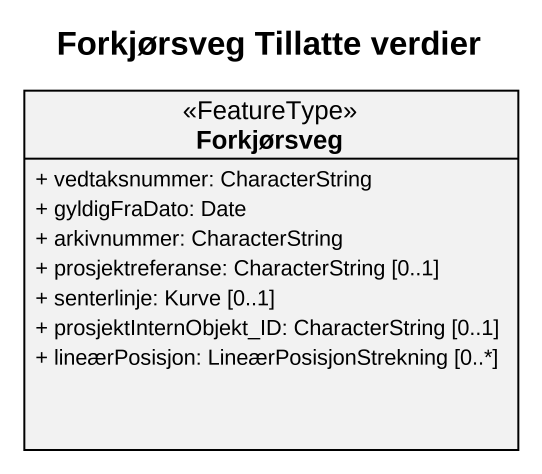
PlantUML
@startuml
title Forkjørsveg Tillatte verdier
hide circle
hide empty members
skinparam classAttributeIconSize 0
class Forkjørsveg <<FeatureType>> {
  + vedtaksnummer: CharacterString
  + gyldigFraDato: Date
  + arkivnummer: CharacterString
  + prosjektreferanse: CharacterString [0..1]
  + senterlinje: Kurve [0..1]
  + prosjektInternObjekt_ID: CharacterString [0..1]
  + lineærPosisjon: LineærPosisjonStrekning [0..*]
}
@enduml
